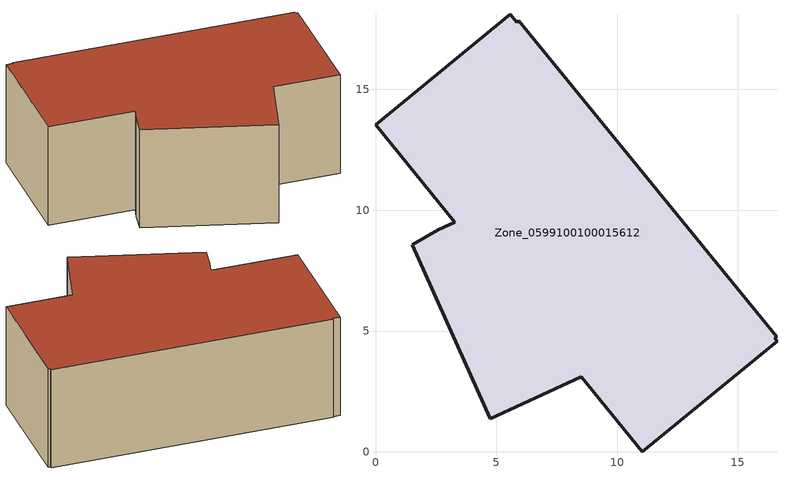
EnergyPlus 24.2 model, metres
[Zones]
Zone_0599100100015612
 floor ground (C_G): 5.93,17.84 16.61,4.76 16.53,4.69 16.62,4.58 11.05,0 8.52,3.1 4.75,1.37 1.53,8.57 2.6,9.18 3.29,9.5 0,13.53 5.58,18.11 5.85,17.78 z0
 wall outside (C_F): 2.6,9.18 1.53,8.57 4.75,1.37 8.52,3.1 11.05,0 16.62,4.58 16.53,4.69 16.61,4.76 5.93,17.84 5.85,17.78 5.58,18.11 0,13.53 3.29,9.5 2.6,9.18 z0:6.49
 roof outside (C_R): 5.85,17.78 5.58,18.11 0,13.53 3.29,9.5 2.6,9.18 1.53,8.57 4.75,1.37 8.52,3.1 11.05,0 16.62,4.58 16.53,4.69 16.61,4.76 5.93,17.84 z6.49
[BUILDING]
Pand.0599100100015612: North Axis=0; Terrain=City; Loads Convergence Tolerance Value=0.04; Temperature Convergence Tolerance Value=0.4; Solar Distribution=FullExterior; Maximum Number of Warmup Days=25; Minimum Number of Warmup Days=1
[Site:Location]
Rotterdam.The.Hague.AP_ZH_NLD Design_Conditions: Latitude=51.96; Longitude=4.45; Time Zone=1; Elevation=-4.5
[SITE:GROUNDTEMPERATURE:BUILDINGSURFACE]
18, 18, 18, 18, 18, 18, 18, 18, 18, 18, 18, 18
[MATERIAL] Thermal Absorptance=0.9; Solar Absorptance=0.7; Visible Absorptance=0.7
Name | Roughness | Thickness | Conductivity | Density | Specific Heat
G.D.2015-2018 | MediumSmooth | 0.15 | 0.0428571 | 540 | 1210
F.D.2015-2018 | Rough | 0.3 | 0.0666667 | 1920 | 840
R.D.2015-2018 | MediumRough | 0.2 | 0.0333333 | 1500 | 1000
[CONSTRUCTION]
C_G: G.D.2015-2018
C_F: F.D.2015-2018
C_R: R.D.2015-2018
[ZONE]
Zone_0599100100015612: Type=1; Multiplier=1; Ceiling Height=Autocalculate; Volume=Autocalculate; Floor Area=autocalculate; Part of Total Floor Area=Yes
[ZONEINFILTRATION:DESIGNFLOWRATE]
Infil_Zone_0599100100015612: Zone or ZoneList or Space or SpaceList=Zone_0599100100015612; Schedule=AlwaysOn; Design Flow Rate Calculation Method=Flow/Area; Flow Rate per Floor Area=0.0021; Constant Term Coefficient=1; Temperature Term Coefficient=0; Velocity Term Coefficient=0; Velocity Squared Term Coefficient=0
[HVACTEMPLATE:ZONE:IDEALLOADSAIRSYSTEM]
Zone_0599100100015612: Maximum Heating Supply Air Temperature=50; Minimum Cooling Supply Air Temperature=13; Maximum Heating Supply Air Humidity Ratio=0.0156; Minimum Cooling Supply Air Humidity Ratio=0.0077; Heating Limit=NoLimit; Cooling Limit=NoLimit; Dehumidification Control Type=ConstantSensibleHeatRatio; Cooling Sensible Heat Ratio=0.7; Dehumidification Setpoint=60; Humidification Control Type=None; Humidification Setpoint=30; Outdoor Air Method=None; Outdoor Air Flow Rate per Person=0.00944; Outdoor Air Flow Rate per Zone Floor Area=0; Outdoor Air Flow Rate per Zone=0; Demand Controlled Ventilation Type=None; Outdoor Air Economizer Type=NoEconomizer; Heat Recovery Type=None; Sensible Heat Recovery Effectiveness=0.7; Latent Heat Recovery Effectiveness=0.65
[ZONECONTROL:THERMOSTAT]
ThermostatControl_Zone_0599100100015612: Zone or ZoneList=Zone_0599100100015612; Control Type Schedule=DualSetpointControlType; Control 1=Thermostat_Zone_0599100100015612; Temperature Difference Between Cutout And Setpoint=0
[THERMOSTATSETPOINT:DUALSETPOINT]
Thermostat_Zone_0599100100015612: Heating Setpoint Temperature Schedule=HeatingSetpoint_Zone_0599100100015612; Cooling Setpoint Temperature Schedule=CoolingSetpoint_Zone_0599100100015612
[SCHEDULE:COMPACT]
HeatingSetpoint_Zone_0599100100015612: Through: 12/31, For: AllDays, Until: 24:00, 21
CoolingSetpoint_Zone_0599100100015612: Through: 12/31, For: AllDays, Until: 24:00, 24
DualSetpointControlType: Through: 12/31, For: AllDays, Until: 24:00, 4
AlwaysOn: Through: 12/31, For: AllDays, Until: 24:00, 1
